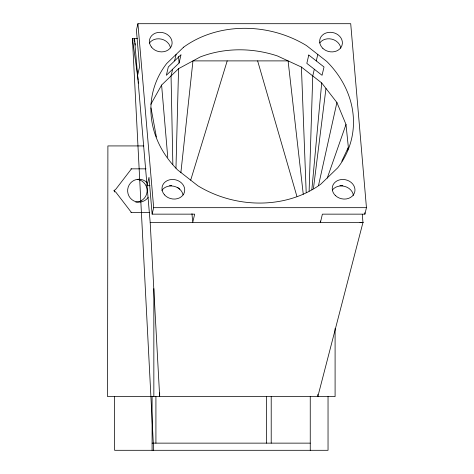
<?xml version="1.0" encoding="UTF-8"?>
<svg xmlns="http://www.w3.org/2000/svg" width="474" height="474" viewBox="0 0 474 474"><rect width="100%" height="100%" fill="white"/><g stroke="black" fill="none" stroke-linecap="round" stroke-linejoin="round"><path stroke-width="0.71" d="M175.967 168.223L178.568 68.677L200.2 56.975A102.052 86.499 13.2 0 1 277.426 55.95L301.411 67.053L321.704 82.938L336.907 102.514L345.996 124.455L348.349 147.266L347.762 150.116M309.119 191.069L312.751 75.929L314.321 69.234M311.851 189.701L321.704 82.938M180.861 172.755L192.959 60.891L288.091 60.891L303.265 194.299M313.468 188.332L325.97 88.431M318.498 185.518L336.907 102.514M320.306 221.032L320.43 222.472L322.385 214.147L364.921 214.147L366.443 207.671L350.713 23.7L137.928 23.7L136.411 30.176L139.557 66.964L137.602 75.289M172.625 69.234L171.055 75.929L172.85 164.478M174.58 60.909L176.103 54.433M179.083 63.001L181.038 54.676L168.306 66.964L166.35 75.289L179.083 63.001L178.532 56.513M191.97 213.697L192.722 222.472L194.678 214.147L152.136 214.147L153.659 207.671L137.928 23.7M316.276 60.909L317.799 54.433M190.678 180.191L227.2 60.891M327.25 178.123L345.996 124.455M341.795 161.255L348.349 147.266M150.833 104.333L161.604 85.053L178.568 68.677M131.464 168.845L115.958 189.049L114.003 190.684L114.738 191.97M360.009 222.507L362.966 222.472L362.278 214.378M153.671 450.3L132.424 38.501L137.389 38.501M143.865 145.927L107.894 145.927L107.557 396.59L335.094 396.59L335.094 328.5M130.895 168.845L146.039 168.845M149.944 185.678L147.041 185.678L148.996 177.353L152.136 214.147M169.55 185.678L171.73 185.678M339.917 185.678L342.868 185.678M153.659 207.671L366.443 207.671M130.895 212.53L149.683 212.53M134.829 41.428L134.456 38.501L150.187 222.472L362.966 222.472L317.829 396.59L317.829 394.368M152.089 443.137L310.251 443.137M177.572 187.414L179.782 189.144M114.003 190.684L115.958 192.326L131.464 212.53M138.195 80.23L132.424 38.501L133.01 39.857M257.643 60.891L296.884 196.301M132.424 38.501L132.933 40.657M151.01 107.888L156.384 137.016M138.402 81.694L138.604 83.163M135.019 42.891L135.297 45.089M364.796 212.672L364.921 214.147M161.604 85.053L167.743 157.238M150.187 222.472L159.667 396.59L159.667 392.893M301.411 67.053L306.192 192.539M328.038 396.59L328.038 450.3L114.613 450.3L114.613 396.59M310.251 396.59L310.251 450.3M271.211 396.572L271.211 443.137M266.429 396.59L266.429 443.137M155.922 396.572L155.922 443.137M153.849 288.666L153.849 396.59M152.089 396.59L152.089 450.3M137.27 179.326A11.459 11.34 -90 0 1 147.106 191.437A11.459 11.34 -90 0 1 135.789 202.143M148.149 197.421A11.459 11.34 -90 0 1 131.837 199.595A11.459 11.34 -90 0 1 130.546 183.017A11.459 11.34 -90 0 1 146.993 182.585M149.375 43.134A11.429 9.687 13.2 0 1 161.373 39.117A11.429 9.687 13.2 0 1 170.486 47.933M319.737 42.933A11.459 9.711 13.2 0 1 331.883 39.158A11.459 9.711 13.2 0 1 340.794 48.158M332.398 189.997A11.459 9.711 13.2 0 1 344.622 186.377A11.459 9.711 13.2 0 1 353.397 195.478M161.83 190.459A11.459 9.711 13.2 0 1 173.745 186.229A11.459 9.711 13.2 0 1 183.065 194.921M308.781 55.043L306.826 63.368L322.059 75.289L324.015 66.964L308.781 55.043M183.616 47.181L166.652 63.557A102.052 86.499 13.2 0 0 177.626 169.929L197.913 185.814A102.052 86.499 13.2 0 0 320.762 184.19L337.719 167.814A102.052 86.499 13.2 0 0 326.752 61.442L306.459 45.557A102.052 86.499 13.2 0 0 183.616 47.181M362.966 222.472L360.75 222.496L362.966 222.472M151.39 46.991A11.429 9.687 13.2 0 0 170.99 46.991A11.429 9.687 13.2 0 0 159.934 32.309A11.429 9.687 13.2 0 0 151.39 46.991M322.853 48.389A11.459 9.711 13.2 0 0 341.961 45.468A11.459 9.711 13.2 0 0 328.239 32.433A11.459 9.711 13.2 0 0 322.853 48.389M335.331 195.466A11.459 9.711 13.2 0 0 354.499 192.776A11.459 9.711 13.2 0 0 340.978 179.587A11.459 9.711 13.2 0 0 335.331 195.466M164.525 194.879A11.459 9.711 13.2 0 0 183.977 193.445A11.459 9.711 13.2 0 0 171.558 179.498A11.459 9.711 13.2 0 0 164.525 194.879"/></g></svg>
